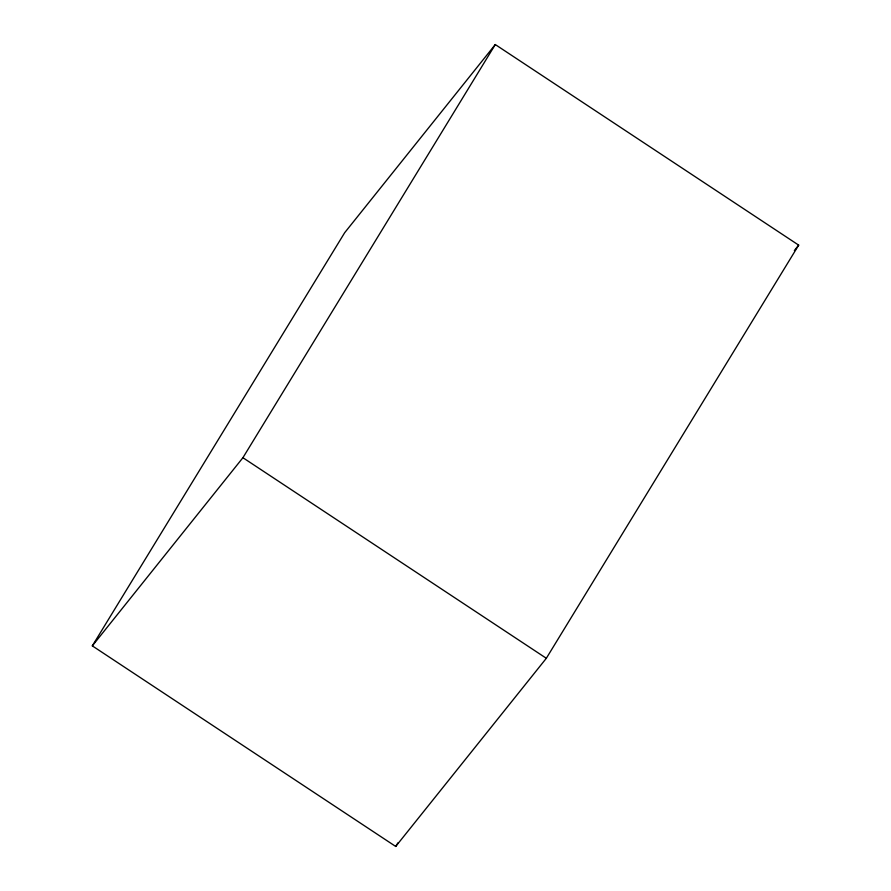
<?xml version="1.0" encoding="UTF-8"?>
<svg xmlns="http://www.w3.org/2000/svg" width="891" height="891" viewBox="0 0 891 891"><rect width="100%" height="100%" fill="white"/><g stroke="black" fill="none" stroke-linecap="round" stroke-linejoin="round"><path stroke-width="1.34" d="M92.319 645.864L344.672 232.707L495.285 44.55L798.681 245.136L546.328 658.293L395.715 846.45L92.319 645.864L242.92 457.707L495.285 44.55M395.715 846.45L397.898 842.886M794.36 250.538L798.681 245.136M242.92 457.707L546.328 658.293"/></g></svg>
